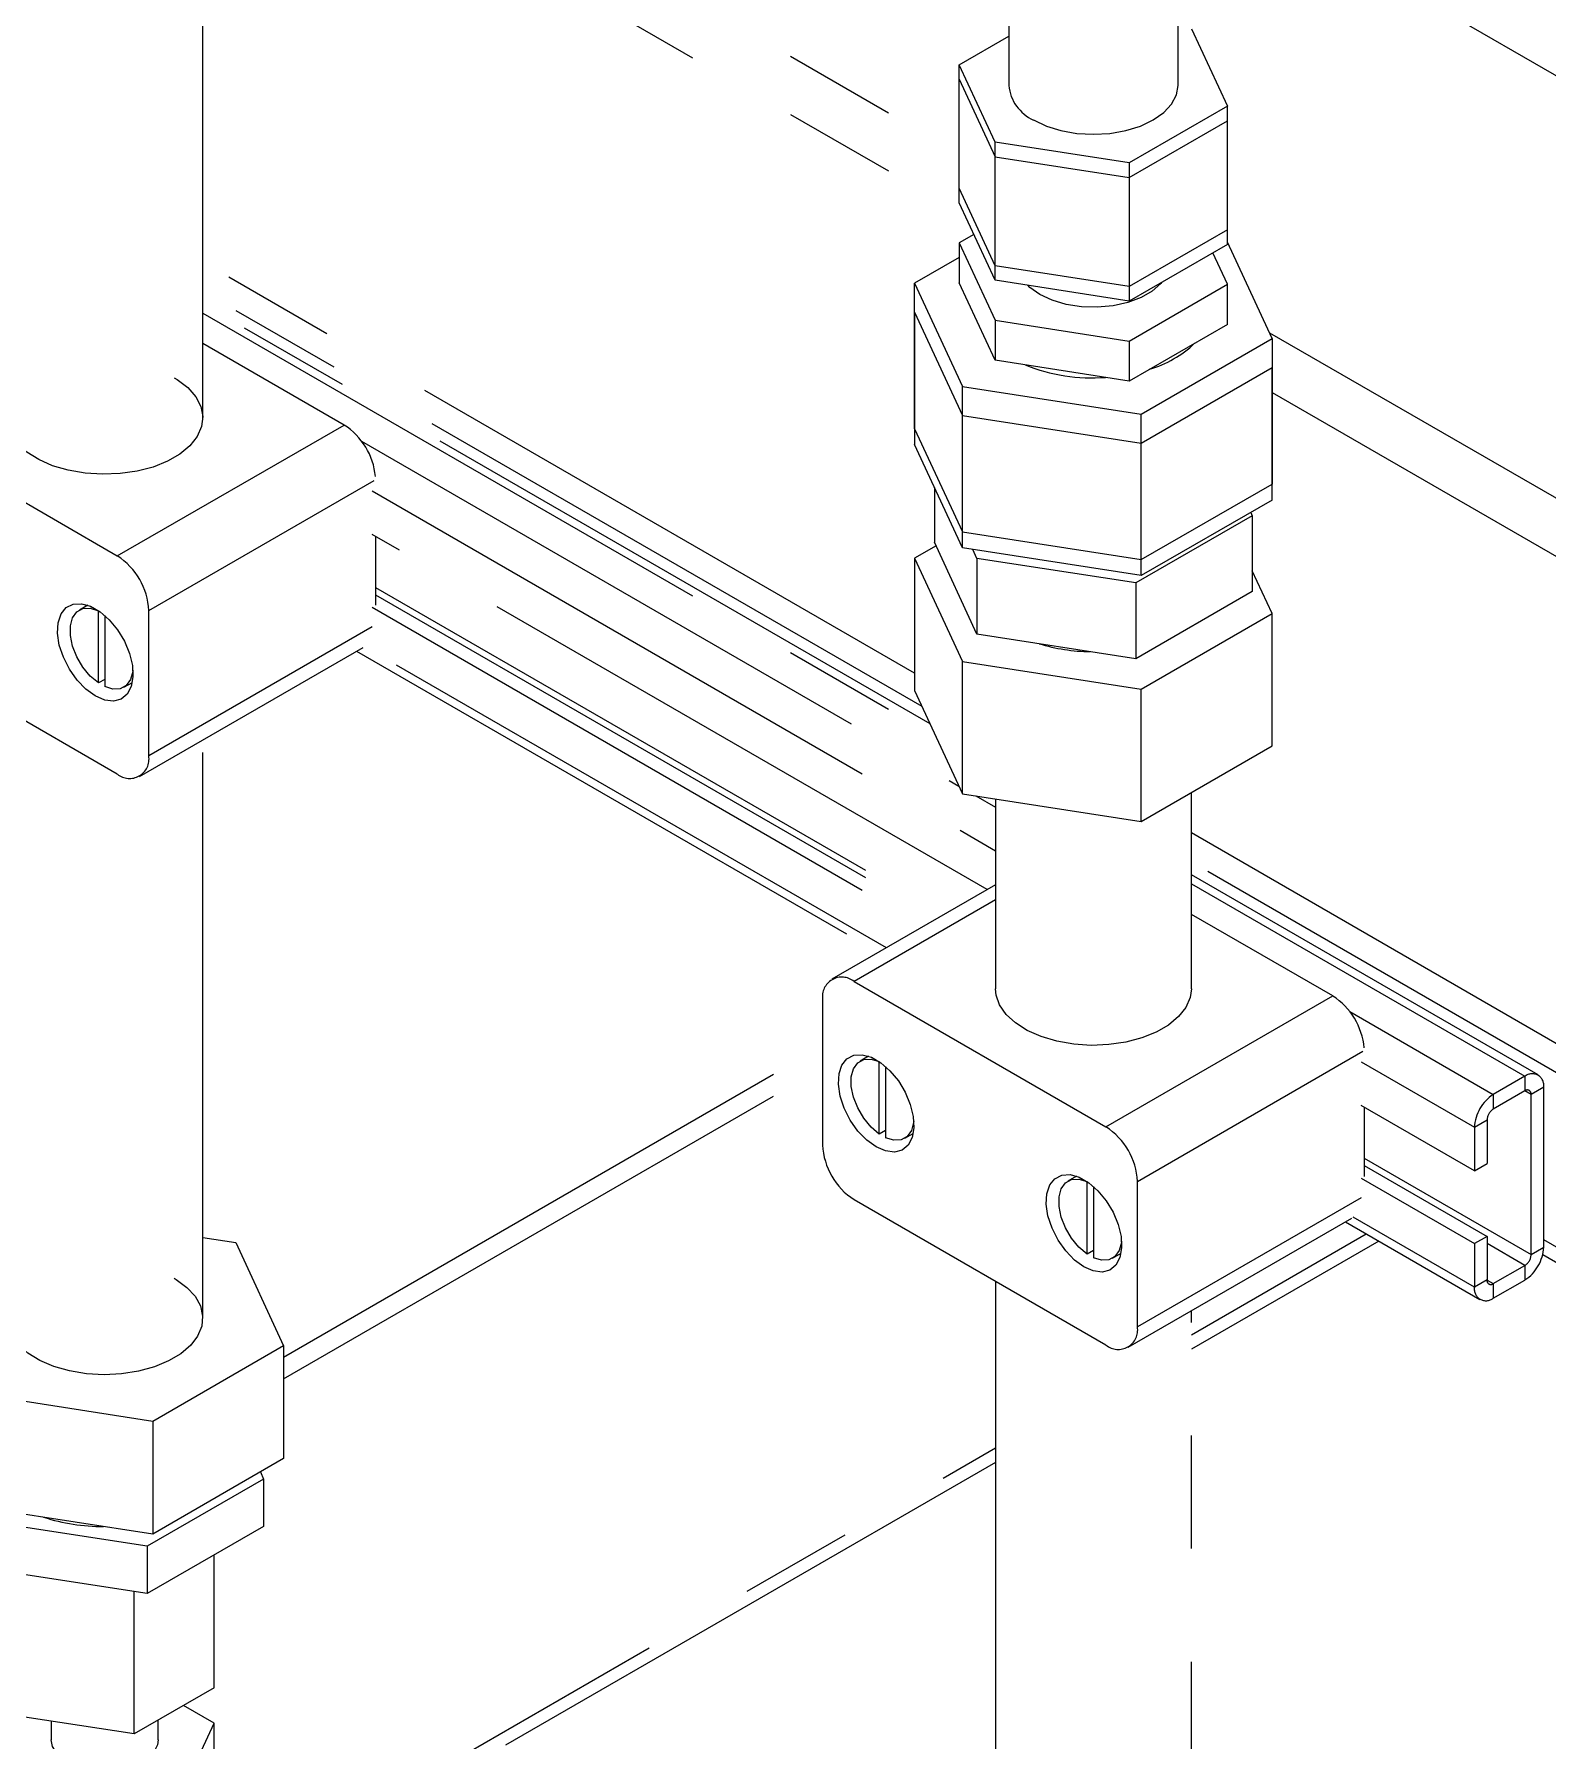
# Paper-space layout 'Blatt1' of a CAD drawing. Header units: millimetres. Extents: x 0 to 1189, y 0 to 841.
# Drawn here: x 868.72 to 885.71, y 156.66 to 175.82 of the extents above; entities that cross this region are included whole.
import ezdxf

# ---------------------------------------------------------------- set-up
doc = ezdxf.new("R2010")
doc.units = ezdxf.units.MM
doc.linetypes.add('PHANTOM', pattern=[12.7, 6.35, -1.27, 1.27, -1.27, 1.27, -1.27])

psp = doc.layouts.new('Blatt1')

# ---------------------------------------------------------------- linework, layer by layer
at = {"color": 7, "linetype": 'PHANTOM', "lineweight": 18}
for p, q in [((870.61, 171.513), (870.61, 219.788)), ((870.61, 179.383), (879.103, 174.48)), ((870.61, 178.73), (879.167, 173.79)), ((879.659, 177.402), (879.659, 175.245)), ((883.712, 176.563), (891.647, 171.983)), ((881.559, 175.245), (881.559, 175.962)), ((879.103, 175.478), (879.659, 175.799)), ((881.711, 175.881), (882.115, 175.012)), ((879.507, 174.609), (879.103, 175.478)), ((879.103, 174.09), (879.103, 175.478)), ((879.103, 175.315), (879.507, 174.445)), ((879.103, 173.927), (879.103, 175.315)), ((882.115, 175.012), (881.012, 174.376)), ((882.115, 173.624), (882.115, 175.012)), ((881.012, 174.212), (882.115, 174.849)), ((882.115, 173.461), (882.115, 174.849)), ((881.012, 174.376), (879.507, 174.609)), ((879.507, 173.221), (879.507, 174.609)), ((879.507, 174.445), (881.012, 174.212)), ((879.507, 173.057), (879.507, 174.445)), ((881.012, 174.376), (881.012, 172.988)), ((881.012, 174.212), (881.012, 172.824)), ((879.507, 173.221), (879.103, 174.09)), ((879.507, 173.057), (879.103, 173.927)), ((882.115, 173.624), (881.012, 172.988)), ((879.267, 173.572), (879.103, 173.477)), ((879.103, 173.477), (879.507, 172.608)), ((879.103, 173.477), (879.103, 173.028)), ((882.115, 173.461), (881.012, 172.824)), ((882.616, 172.403), (882.115, 173.485)), ((878.601, 168.646), (870.61, 173.26)), ((879.103, 173.314), (878.601, 173.024)), ((882.115, 173.012), (881.95, 173.366)), ((881.012, 172.988), (879.507, 173.221)), ((881.012, 172.824), (879.507, 173.057)), ((878.685, 168.272), (870.61, 172.933)), ((878.601, 173.024), (879.139, 171.865)), ((878.601, 171.391), (878.601, 173.024)), ((879.507, 172.159), (879.103, 173.028)), ((881.012, 172.375), (882.115, 173.012)), ((882.115, 172.562), (882.115, 173.012)), ((878.776, 168.076), (870.61, 172.79)), ((878.601, 172.698), (879.139, 171.539)), ((878.601, 172.698), (878.601, 171.212)), ((879.507, 172.608), (881.012, 172.375)), ((879.507, 172.608), (879.507, 172.159)), ((882.115, 172.562), (881.012, 171.926)), ((882.586, 172.469), (893.796, 165.997)), ((872.196, 171.432), (870.61, 172.348)), ((881.012, 172.375), (881.012, 171.926)), ((881.147, 171.555), (882.616, 172.403)), ((882.616, 172.403), (882.616, 170.77)), ((881.012, 171.926), (879.507, 172.159)), ((881.147, 171.228), (882.616, 172.077)), ((882.616, 170.59), (882.616, 172.077)), ((879.139, 171.865), (881.147, 171.555)), ((879.139, 170.232), (879.139, 171.865)), ((882.616, 171.798), (893.796, 165.344)), ((866.822, 171.595), (869.65, 169.963)), ((879.139, 170.053), (879.139, 171.539)), ((879.139, 171.539), (881.147, 171.228)), ((881.147, 169.922), (881.147, 171.555)), ((878.601, 171.391), (879.139, 170.232)), ((879.139, 170.053), (878.601, 171.212)), ((881.147, 169.742), (881.147, 171.228)), ((881.147, 169.922), (882.616, 170.77)), ((878.824, 170.731), (878.824, 170.116)), ((882.616, 170.59), (881.147, 169.742)), ((882.393, 170.413), (881.087, 169.659)), ((882.375, 170.451), (882.393, 170.413)), ((882.393, 170.413), (882.393, 169.563)), ((879.416, 166.217), (872.512, 170.202)), ((872.549, 170.181), (872.549, 169.408)), ((879.139, 170.232), (881.147, 169.922)), ((878.842, 170.077), (878.601, 169.938)), ((879.302, 169.085), (878.824, 170.116)), ((881.147, 169.742), (879.139, 170.053)), ((879.302, 169.935), (879.256, 170.035)), ((878.601, 169.938), (879.139, 168.779)), ((878.601, 169.938), (878.601, 168.452)), ((881.087, 169.659), (879.302, 169.935)), ((879.302, 169.935), (879.302, 169.085)), ((882.616, 169.317), (882.393, 169.797)), ((881.087, 169.659), (881.087, 168.809)), ((869.319, 169.409), (869.224, 169.354)), ((872.549, 169.527), (878.85, 165.89)), ((882.393, 169.563), (881.087, 168.809)), ((869.438, 169.348), (869.438, 169.348)), ((869.438, 168.536), (869.438, 169.348)), ((869.509, 169.294), (869.509, 168.495)), ((870.004, 167.717), (870.004, 169.35)), ((872.512, 169.386), (878.709, 165.808)), ((881.147, 168.468), (882.616, 169.317)), ((882.616, 167.831), (882.616, 169.317)), ((869.65, 167.513), (866.822, 169.146)), ((881.087, 168.809), (879.302, 169.085)), ((869.9, 167.488), (872.409, 168.936)), ((872.337, 168.895), (878.197, 165.513)), ((879.139, 168.779), (881.147, 168.468)), ((879.139, 167.293), (879.139, 168.779)), ((869.509, 168.576), (869.438, 168.536)), ((869.723, 168.488), (869.819, 168.543)), ((878.601, 168.452), (879.139, 167.293)), ((881.147, 166.982), (881.147, 168.468)), ((870.61, 161.405), (870.61, 167.898)), ((881.147, 166.982), (882.616, 167.831)), ((879.139, 167.293), (881.147, 166.982)), ((881.709, 165.103), (881.709, 167.307)), ((879.509, 167.236), (879.509, 165.103)), ((886.464, 164.107), (881.709, 166.852)), ((887.394, 163.244), (881.709, 166.526)), ((885.602, 164.135), (881.709, 166.382)), ((879.509, 166.27), (877.672, 165.21)), ((883.296, 165.022), (881.709, 165.938)), ((877.922, 165.185), (880.75, 163.552)), ((877.568, 164.981), (877.568, 163.348)), ((871.517, 160.968), (877.568, 164.462)), ((878.085, 164.346), (877.99, 164.291)), ((878.205, 164.285), (878.205, 164.285)), ((878.205, 163.472), (878.205, 164.285)), ((878.275, 164.23), (878.275, 163.431)), ((871.517, 160.724), (877.568, 164.217)), ((885.452, 164.12), (885.099, 163.916)), ((885.452, 163.956), (885.099, 163.752)), ((885.523, 162.119), (885.523, 163.916)), ((885.665, 162.201), (885.665, 163.997)), ((884.887, 163.058), (883.614, 163.793)), ((883.649, 163.773), (883.649, 162.997)), ((878.275, 163.513), (878.205, 163.472)), ((878.49, 163.425), (878.585, 163.48)), ((884.887, 163.548), (884.887, 163.058)), ((885.028, 163.63), (885.028, 163.14)), ((883.649, 163.119), (885.028, 162.323)), ((884.887, 163.058), (885.028, 163.14)), ((880.419, 162.999), (880.323, 162.944)), ((880.538, 162.938), (880.538, 162.938)), ((880.538, 162.125), (880.538, 162.938)), ((880.609, 162.883), (880.609, 162.084)), ((881.104, 161.307), (881.104, 162.94)), ((883.614, 162.977), (884.887, 162.242)), ((880.75, 161.102), (877.922, 162.735)), ((881, 161.078), (883.511, 162.527)), ((870.61, 162.311), (870.979, 162.253)), ((883.44, 162.486), (884.949, 161.615)), ((885.028, 162.323), (884.887, 162.242)), ((885.028, 162.323), (885.028, 161.834)), ((870.979, 162.253), (871.517, 161.094)), ((880.609, 162.166), (880.538, 162.125)), ((880.823, 162.078), (880.919, 162.133)), ((884.887, 162.242), (884.887, 161.752)), ((885.654, 162.119), (888.063, 160.729)), ((885.099, 161.793), (885.452, 161.997)), ((879.509, 161.819), (879.509, 151.198)), ((885.099, 161.629), (885.452, 161.833)), ((881.709, 151.198), (881.709, 161.487)), ((871.517, 161.094), (870.047, 160.246)), ((871.517, 161.094), (871.517, 159.829)), ((870.047, 160.246), (868.039, 160.557)), ((870.047, 160.246), (870.047, 158.98)), ((871.517, 159.829), (870.047, 158.98)), ((871.256, 159.678), (871.293, 159.598)), ((871.293, 159.598), (869.987, 158.844)), ((871.293, 159.598), (871.293, 159.067)), ((870.047, 158.98), (868.039, 159.291)), ((869.987, 158.844), (868.202, 159.12)), ((871.293, 159.067), (869.987, 158.313)), ((869.987, 158.844), (869.987, 158.313)), ((870.736, 157.255), (870.736, 158.745)), ((869.987, 158.313), (868.202, 158.589)), ((869.838, 156.737), (869.838, 158.336)), ((870.736, 157.255), (869.838, 156.737)), ((870.736, 156.859), (870.393, 157.057)), ((869.838, 156.737), (868.611, 156.926)), ((868.909, 156.88), (868.909, 156.669)), ((870.109, 156.669), (870.109, 156.893)), ((870.407, 156.151), (870.736, 156.859)), ((870.736, 155.634), (870.736, 156.859))]:
    psp.add_line(p, q, dxfattribs=at)
at = {"color": 8, "linetype": 'PHANTOM', "lineweight": 18}
for p, q in [((870.61, 172.688), (878.84, 167.937)), ((869.65, 169.963), (872.196, 171.432)), ((872.391, 171.252), (879.099, 167.379)), ((870.004, 169.35), (872.533, 170.81)), ((872.512, 170.692), (879.509, 166.653)), ((872.549, 169.609), (878.921, 165.931)), ((872.512, 169.165), (870.004, 167.717)), ((878.285, 165.563), (872.424, 168.946)), ((879.289, 167.269), (879.509, 167.143)), ((881.709, 166.281), (885.452, 164.12)), ((879.509, 166.101), (877.922, 165.185)), ((880.75, 163.552), (883.296, 165.022)), ((883.487, 164.846), (885.099, 163.916)), ((881.104, 162.94), (883.635, 164.401)), ((883.614, 164.283), (884.887, 163.548)), ((885.452, 164.12), (885.452, 163.956)), ((885.099, 163.916), (885.099, 163.752)), ((885.523, 163.916), (885.452, 163.956)), ((885.665, 163.997), (885.523, 163.916)), ((884.887, 163.548), (885.028, 163.63)), ((883.649, 163.201), (885.523, 162.119)), ((883.614, 162.756), (881.104, 161.307)), ((884.887, 161.752), (883.526, 162.537)), ((881.709, 161.218), (883.672, 162.352)), ((883.814, 162.27), (881.709, 161.055)), ((885.452, 161.997), (885.028, 162.242)), ((885.523, 162.119), (885.665, 162.201)), ((888.101, 160.876), (885.665, 162.283)), ((885.452, 161.997), (885.452, 161.833)), ((885.028, 161.834), (884.887, 161.752)), ((885.028, 161.833), (885.099, 161.793)), ((885.099, 161.793), (885.099, 161.629)), ((870.122, 154.529), (879.509, 159.948)), ((879.509, 159.785), (870.075, 154.339))]:
    psp.add_line(p, q, dxfattribs=at)
at = {"color": 7, "linetype": 'PHANTOM', "lineweight": 18, "flags": 128}
for points in [[(879.937, 174.857), (880.081, 174.789), (880.245, 174.738), (880.423, 174.707), (880.609, 174.697), (880.794, 174.707), (880.972, 174.738), (881.137, 174.789), (881.281, 174.857), (881.399, 174.94), (881.487, 175.035), (881.541, 175.138), (881.559, 175.245)], [(881.378, 173.035), (881.366, 173.022), (881.269, 172.936), (881.144, 172.863), (880.995, 172.807), (880.829, 172.771), (880.653, 172.754), (880.476, 172.76), (880.304, 172.786), (880.146, 172.833), (880.008, 172.898), (879.896, 172.977), (879.871, 173.001)], [(870.287, 171.963), (870.321, 171.942), (870.44, 171.852), (870.53, 171.75), (870.587, 171.641), (870.609, 171.528), (870.595, 171.414), (870.547, 171.304), (870.466, 171.2), (870.353, 171.107), (870.214, 171.026), (870.052, 170.961), (869.872, 170.914), (869.681, 170.887), (869.484, 170.879), (869.288, 170.892), (869.099, 170.924), (868.924, 170.976), (868.767, 171.045), (868.634, 171.129), (868.529, 171.225), (868.455, 171.331), (868.416, 171.443), (868.41, 171.536)], [(869.403, 168.391), (869.297, 168.467), (869.198, 168.569), (869.112, 168.691), (869.045, 168.825), (868.999, 168.962), (868.979, 169.094), (868.986, 169.213), (869.019, 169.311), (869.076, 169.382), (869.153, 169.421), (869.247, 169.426), (869.35, 169.397), (869.456, 169.336), (869.559, 169.246), (869.652, 169.133), (869.73, 169.004), (869.787, 168.868), (869.82, 168.732), (869.826, 168.605), (869.806, 168.496), (869.761, 168.411), (869.693, 168.356), (869.607, 168.333), (869.508, 168.345), (869.403, 168.391)], [(869.438, 168.536), (869.346, 168.614), (869.264, 168.714), (869.196, 168.829), (869.148, 168.95), (869.123, 169.069), (869.123, 169.178), (869.148, 169.269), (869.196, 169.335), (869.264, 169.371), (869.346, 169.376), (869.438, 169.348)], [(869.825, 168.679), (869.824, 168.665), (869.799, 168.574), (869.751, 168.508), (869.683, 168.472), (869.601, 168.467), (869.509, 168.495)], [(881.709, 165.103), (881.695, 165.004), (881.647, 164.893), (881.566, 164.79), (881.453, 164.696), (881.314, 164.616), (881.152, 164.551), (880.972, 164.504), (880.781, 164.476), (880.584, 164.468), (880.388, 164.481), (880.199, 164.514), (880.024, 164.566), (879.867, 164.634), (879.734, 164.719), (879.629, 164.815), (879.555, 164.921), (879.516, 165.032), (879.509, 165.103)], [(878.169, 163.327), (878.064, 163.404), (877.965, 163.506), (877.879, 163.628), (877.811, 163.761), (877.766, 163.899), (877.746, 164.031), (877.753, 164.15), (877.785, 164.247), (877.842, 164.318), (877.92, 164.357), (878.013, 164.363), (878.116, 164.334), (878.222, 164.273), (878.325, 164.183), (878.419, 164.07), (878.496, 163.941), (878.553, 163.804), (878.586, 163.668), (878.593, 163.542), (878.573, 163.433), (878.528, 163.348), (878.46, 163.292), (878.374, 163.27), (878.275, 163.282), (878.169, 163.327)], [(878.205, 163.472), (878.113, 163.55), (878.03, 163.65), (877.963, 163.765), (877.915, 163.886), (877.89, 164.006), (877.89, 164.115), (877.915, 164.205), (877.963, 164.271), (878.03, 164.308), (878.113, 164.312), (878.205, 164.285)], [(878.592, 163.616), (878.59, 163.601), (878.566, 163.511), (878.517, 163.445), (878.45, 163.408), (878.367, 163.404), (878.275, 163.431)], [(880.503, 161.98), (880.397, 162.056), (880.298, 162.159), (880.212, 162.281), (880.145, 162.414), (880.099, 162.552), (880.079, 162.684), (880.086, 162.802), (880.119, 162.9), (880.176, 162.971), (880.253, 163.01), (880.347, 163.016), (880.45, 162.987), (880.556, 162.925), (880.659, 162.835), (880.752, 162.722), (880.83, 162.594), (880.887, 162.457), (880.919, 162.321), (880.926, 162.195), (880.906, 162.086), (880.861, 162.001), (880.793, 161.945), (880.707, 161.923), (880.608, 161.935), (880.503, 161.98)], [(880.538, 162.125), (880.446, 162.203), (880.364, 162.303), (880.296, 162.418), (880.248, 162.539), (880.223, 162.659), (880.223, 162.768), (880.248, 162.858), (880.296, 162.924), (880.364, 162.961), (880.446, 162.965), (880.538, 162.938)], [(880.925, 162.269), (880.924, 162.254), (880.899, 162.164), (880.851, 162.098), (880.783, 162.061), (880.701, 162.057), (880.609, 162.084)], [(870.287, 161.854), (870.31, 161.84), (870.431, 161.751), (870.524, 161.65), (870.583, 161.542), (870.608, 161.429), (870.598, 161.315), (870.552, 161.204), (870.474, 161.1), (870.364, 161.005), (870.226, 160.924), (870.066, 160.857), (869.888, 160.809), (869.697, 160.779), (869.501, 160.77), (869.304, 160.781), (869.115, 160.812), (868.938, 160.862), (868.779, 160.93), (868.644, 161.013), (868.536, 161.108), (868.46, 161.213), (868.418, 161.324), (868.41, 161.427)], [(870.109, 156.669), (870.101, 156.615), (870.06, 156.532), (869.983, 156.457), (869.877, 156.395), (869.747, 156.351), (869.603, 156.327), (869.452, 156.324), (869.306, 156.343), (869.172, 156.383), (869.059, 156.44), (868.974, 156.512), (868.923, 156.594), (868.909, 156.669)]]:
    psp.add_lwpolyline(points, dxfattribs=at)
at = {"color": 7, "linetype": 'PHANTOM', "lineweight": 18}
for centre, radius, start, end in [((880.134, 175.292), 0.478, 185.6948, 245.6253), ((880.895, 173.239), 1.23, 286.2892, 313.7054), ((880.596, 173.986), 2.024, 248.1853, 274.2286), ((871.776, 170.78), 0.776, 5.4957, 57.2325), ((869.236, 169.315), 0.768, 2.6055, 57.3945), ((880.598, 170.948), 2.06, 253.0725, 269.3414), ((869.788, 167.682), 0.218, 230.7967, 9.214), ((877.784, 165.016), 0.218, 50.7967, 189.214), ((882.877, 164.37), 0.775, 5.1565, 57.2499), ((885.535, 164.018), 0.131, 350.786, 129.2033), ((885.347, 163.527), 0.461, 122.6055, 177.3945), ((885.48, 163.923), 0.0437, 350.786, 129.2033), ((885.182, 163.623), 0.154, 122.6055, 177.3945), ((880.336, 162.905), 0.768, 2.6055, 57.3945), ((878.336, 163.383), 0.768, 182.6055, 237.3945), ((885.204, 162.222), 0.461, 302.6055, 357.3945), ((885.37, 162.126), 0.154, 302.6055, 357.3945), ((885.016, 161.731), 0.131, 170.786, 309.2033), ((885.071, 161.827), 0.0437, 170.786, 309.2033), ((880.888, 161.272), 0.218, 230.7967, 9.214), ((869.493, 161.285), 2.219, 252.3801, 270.0338)]:
    psp.add_arc(centre, radius, start, end, dxfattribs=at)

doc.saveas('drawing.dxf')
